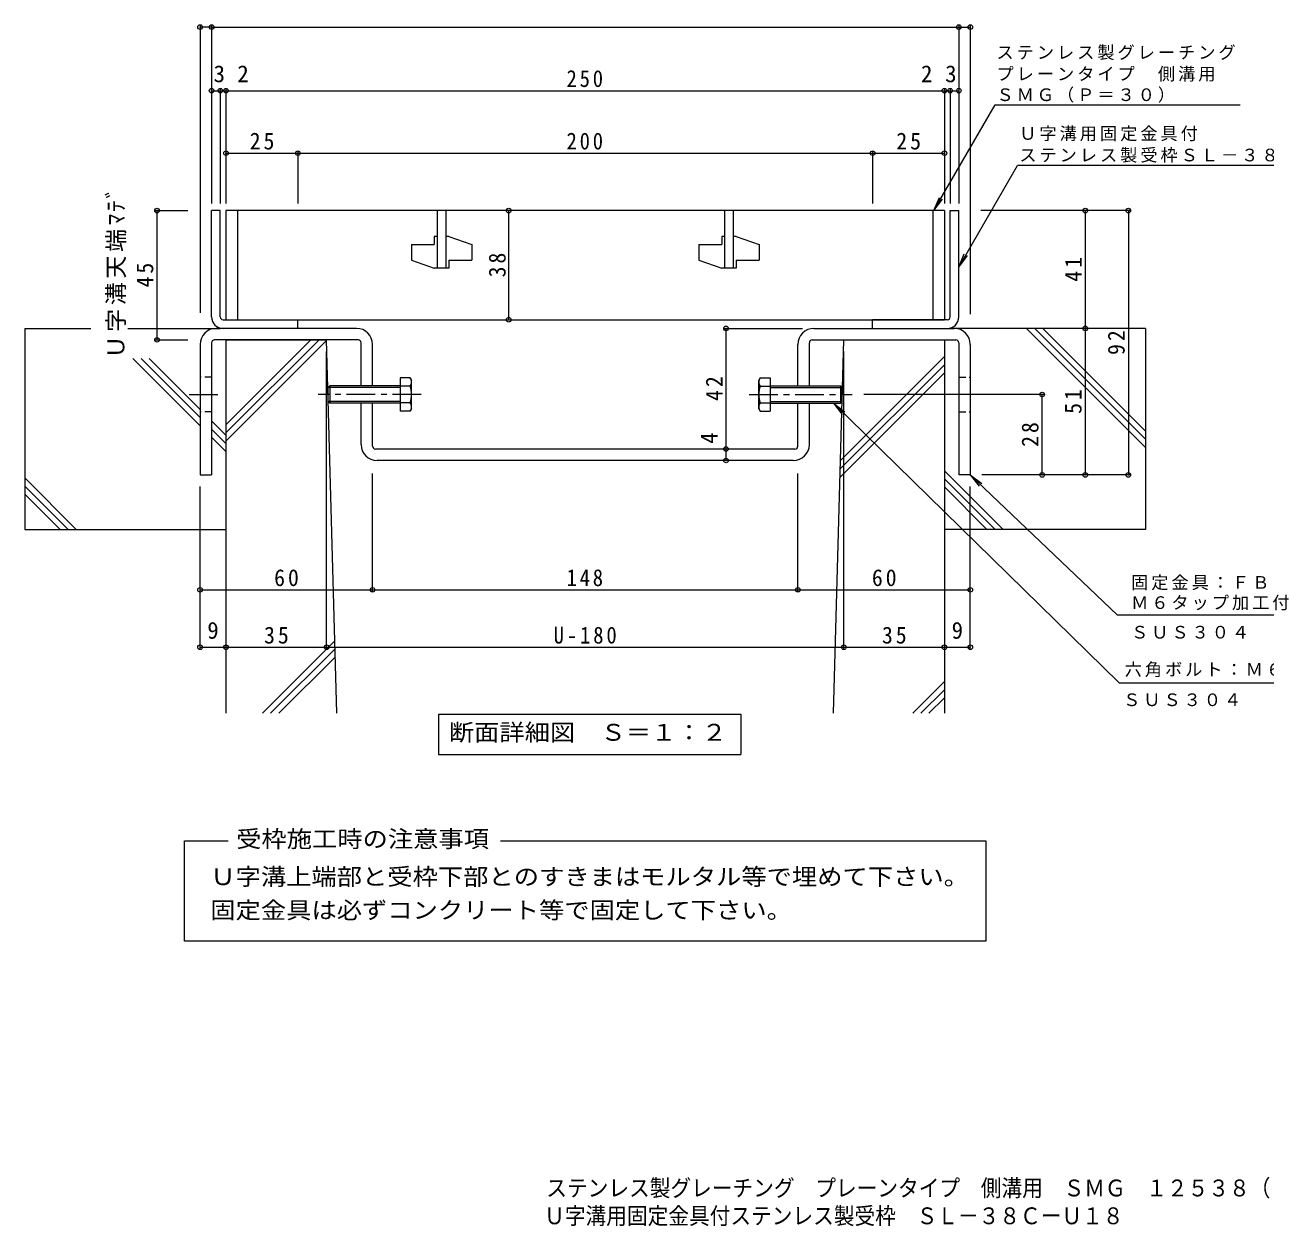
# Model space of a CAD drawing. Units: millimetres, scale not verified. Extents: x -271 to 412, y -387 to 295.
# Drawn here: x -270.6 to 161, y -387.3 to 30.9 of the extents above; entities that cross this region are included whole.
import ezdxf
from ezdxf.enums import TextEntityAlignment as Align

# ---------------------------------------------------------------- set-up
doc = ezdxf.new("R2010")
doc.units = ezdxf.units.MM
doc.header["$LTSCALE"] = 2
doc.header["$PDMODE"] = 32
doc.header["$PDSIZE"] = 1.6
doc.linetypes.add('CHAIN1', pattern=[8, 5, -1, 1, -1])
doc.linetypes.add('DASHED1', pattern=[1.8, 1.2, -0.6])
for name, color, linetype, lineweight in [('D-1', 2, 'Continuous', 9), ('D-2', 3, 'Continuous', 9), ('D-4', 7, 'Continuous', 9), ('D-5', 7, 'Continuous', 9), ('D-6', 6, 'Continuous', 9), ('D-8', 3, 'Continuous', 9), ('D-B', 2, 'Continuous', 9)]:
    doc.layers.add(name, color=color, linetype=linetype, lineweight=lineweight)
doc.layers.add('F-0_F-0ﾚｲﾔ', color=2, linetype='Continuous')
doc.styles.add('ＭＳ ゴシック', font='')
doc.styles.get('ＭＳ ゴシック').set_extended_font_data('MS Gothic')

msp = doc.modelspace()

# ---------------------------------------------------------------- linework, layer by layer
at = {"layer": 'D-1'}
for p, q in [((-205.618, -70.787), (-205.618, -33.787)), ((-202.618, -33.787), (-205.618, -33.787)), ((-202.618, -70.787), (-202.618, -33.787)), ((51.382, -70.787), (51.382, -33.787)), ((51.382, -33.787), (54.382, -33.787)), ((54.382, -70.787), (54.382, -33.787)), ((-201.618, -71.787), (-175.618, -71.787)), ((-175.618, -74.787), (-175.618, -71.787)), ((50.382, -71.787), (24.382, -71.787)), ((24.382, -74.787), (24.382, -71.787)), ((-201.618, -74.787), (-202.618, -74.787)), ((-175.618, -74.787), (-201.618, -74.787)), ((24.382, -74.787), (50.382, -74.787)), ((50.382, -74.787), (51.382, -74.787))]:
    msp.add_line(p, q, dxfattribs=at)
for centre, radius, start, end in [((-201.618, -70.787), 4, 180, 270), ((-201.618, -70.787), 1, 180, 270), ((50.382, -70.787), 1, 270, 0), ((50.382, -70.787), 4, 270, 0)]:
    msp.add_arc(centre, radius, start, end, dxfattribs=at)
at = {"layer": 'D-2'}
for p, q in [((49.382, -33.787), (-200.618, -33.787)), ((-196.618, -33.787), (-196.618, -71.787)), ((-127.118, -33.787), (-127.118, -53.787)), ((-124.118, -33.787), (-124.118, -53.787)), ((-27.118, -33.787), (-27.118, -53.787)), ((-24.118, -33.787), (-24.118, -53.787)), ((45.382, -33.787), (45.382, -71.787)), ((49.382, -33.787), (49.382, -71.787)), ((-128.118, -42.787), (-128.118, -45.537)), ((-127.118, -42.787), (-128.118, -42.787)), ((-123.118, -42.787), (-124.118, -42.787)), ((-123.118, -42.787), (-115.118, -45.537)), ((-28.118, -42.787), (-28.118, -45.537)), ((-27.118, -42.787), (-28.118, -42.787)), ((-23.118, -42.787), (-24.118, -42.787)), ((-23.118, -42.787), (-15.118, -45.537)), ((-136.118, -45.537), (-136.118, -51.037)), ((-136.118, -45.537), (-128.118, -45.537)), ((-115.118, -45.537), (-115.118, -51.037)), ((-36.118, -45.537), (-36.118, -51.037)), ((-36.118, -45.537), (-28.118, -45.537)), ((-15.118, -45.537), (-15.118, -51.037)), ((-136.118, -51.037), (-128.118, -53.787)), ((-123.118, -51.037), (-123.118, -53.787)), ((-123.118, -51.037), (-115.118, -51.037)), ((-36.118, -51.037), (-28.118, -53.787)), ((-23.118, -51.037), (-23.118, -53.787)), ((-23.118, -51.037), (-15.118, -51.037)), ((-123.118, -53.787), (-128.118, -53.787)), ((-23.118, -53.787), (-28.118, -53.787))]:
    msp.add_line(p, q, dxfattribs=at)
msp.add_lwpolyline([(-200.618, -33.787), (-200.618, -71.787), (49.382, -71.787)], dxfattribs=at)
at = {"layer": 'D-4'}
for p, q in [((-209.618, 30.703), (-209.618, -69.37)), ((-205.618, 30.703), (-205.618, -31.287)), ((54.382, 30.703), (54.382, -31.287)), ((58.382, 30.703), (58.382, -69.885)), ((-205.618, 30.103), (-209.618, 30.103)), ((-205.618, 30.103), (54.382, 30.103)), ((54.382, 30.103), (58.382, 30.103)), ((-202.618, 8.563), (-202.618, -31.287)), ((-200.618, 8.563), (-200.618, -31.287)), ((49.382, 8.563), (49.382, -31.287)), ((51.382, 8.563), (51.382, -31.287)), ((-175.618, -13.187), (-175.618, -31.287)), ((24.382, -13.187), (24.382, -31.287)), ((-225.218, -33.787), (-213.839, -33.787)), ((-224.618, -78.787), (-224.618, -33.787)), ((-102.232, -71.787), (-102.232, -33.787)), ((113.982, -33.787), (62.089, -33.787)), ((98.382, -33.787), (98.382, -74.787)), ((113.382, -33.787), (113.382, -125.787)), ((-27.218, -74.787), (-0.018, -74.787)), ((98.382, -74.787), (98.382, -125.787)), ((-225.218, -78.787), (-213.839, -78.787)), ((-165.618, -186.387), (-165.618, -82.787)), ((14.382, -186.387), (14.382, -82.787)), ((83.982, -97.788), (21.319, -97.788)), ((83.382, -125.787), (83.382, -97.788)), ((-149.618, -166.388), (-149.618, -125.306)), ((-1.618, -166.388), (-1.618, -125.306)), ((113.982, -125.787), (62.382, -125.787)), ((-209.618, -186.387), (-209.618, -129.787)), ((58.382, -186.387), (58.382, -129.787)), ((-165.618, -185.787), (14.382, -185.787))]:
    msp.add_line(p, q, dxfattribs=at)
for points in [[(-205.618, 7.963), (-202.618, 7.963), (-200.618, 7.963), (49.382, 7.963), (51.382, 7.963), (54.382, 7.963)], [(-200.618, -13.787), (-175.618, -13.787), (24.382, -13.787), (49.382, -13.787)], [(-26.618, -120.787), (-26.618, -116.787), (-26.618, -74.787)], [(-209.618, -165.788), (-149.618, -165.788), (-1.618, -165.788), (58.382, -165.788)], [(-209.618, -185.787), (-200.618, -185.787), (-165.618, -185.787)], [(14.382, -185.787), (49.382, -185.787), (58.382, -185.787)]]:
    msp.add_lwpolyline(points, dxfattribs=at)
for p in [(-209.618, 30.103), (-205.618, 30.103), (54.382, 30.103), (58.382, 30.103), (-205.618, 7.963), (-202.618, 7.963), (-200.618, 7.963), (49.382, 7.963), (51.382, 7.963), (54.382, 7.963), (-200.618, -13.787), (-175.618, -13.787), (24.382, -13.787), (49.382, -13.787), (-224.618, -33.787), (-102.232, -33.787), (98.382, -33.787), (113.382, -33.787), (-102.232, -71.787), (-26.618, -74.787), (98.382, -74.787), (-224.618, -78.787), (83.382, -97.788), (-26.618, -116.787), (-26.618, -120.787), (83.382, -125.787), (98.382, -125.787), (113.382, -125.787), (-209.618, -165.788), (-149.618, -165.788), (-1.618, -165.788), (58.382, -165.788), (-209.618, -185.787), (-200.618, -185.787), (-165.618, -185.787), (14.382, -185.787), (49.382, -185.787), (58.382, -185.787)]:
    msp.add_point(p, dxfattribs=at)
at = {"layer": 'D-5'}
for p, q in [((45.722, -33.787), (67.007, 3.08)), ((67.007, 3.08), (152.339, 3.08)), ((54.382, -53.433), (74.792, -18.081)), ((202.754, -18.081), (74.792, -18.081)), ((45.722, -33.787), (47.635, -29.168)), ((45.722, -33.787), (48.765, -29.82)), ((54.382, -53.433), (56.295, -48.813)), ((54.382, -53.433), (57.426, -49.466)), ((10.749, -100.788), (13.832, -104.725)), ((58.382, -125.787), (62.349, -128.831)), ((58.382, -125.787), (61.426, -129.754)), ((58.382, -125.787), (109.549, -174.609)), ((190.321, -174.609), (109.549, -174.609)), ((110.135, -198.22), (189.906, -198.22)), ((-126.688, -209.097), (-21.488, -209.097)), ((-126.688, -209.097), (-126.688, -223.097)), ((-21.488, -209.097), (-21.488, -223.097)), ((-126.688, -223.097), (-21.488, -223.097)), ((-215.076, -253.239), (-199.86, -253.239)), ((-215.076, -288.161), (-215.076, -253.239)), ((-105.146, -253.239), (63.84, -253.239)), ((63.84, -253.239), (63.84, -288.161)), ((63.84, -288.161), (-215.076, -288.161))]:
    msp.add_line(p, q, dxfattribs=at)
msp.add_lwpolyline([(110.135, -198.22), (10.749, -100.788), (14.746, -103.793)], dxfattribs=at)
at = {"layer": 'D-6'}
for p, q in [((-270.618, -74.787), (-270.618, -144.787)), ((-270.618, -74.787), (-247.642, -74.787)), ((-234.741, -74.787), (-202.618, -74.787)), ((119.382, -74.787), (51.382, -74.787)), ((77.954, -74.787), (119.382, -116.215)), ((80.782, -74.787), (119.382, -113.387)), ((83.61, -74.787), (119.382, -110.558)), ((119.382, -74.787), (119.382, -144.787)), ((-200.618, -78.787), (-165.618, -78.787)), ((-200.618, -78.787), (-200.618, -208.787)), ((-200.618, -111.175), (-168.231, -78.787)), ((-200.618, -108.346), (-171.059, -78.787)), ((-200.618, -114.003), (-165.612, -78.997)), ((-162.007, -208.787), (-165.618, -78.787)), ((10.771, -208.787), (14.382, -78.787)), ((14.382, -78.787), (49.382, -78.787)), ((49.382, -78.787), (49.382, -208.787)), ((-232.972, -85.318), (-209.618, -108.672)), ((-230.144, -85.318), (-209.618, -105.843)), ((-227.315, -85.318), (-209.618, -103.015)), ((13.215, -120.787), (49.382, -84.62)), ((13.054, -126.605), (49.382, -90.277)), ((13.134, -123.696), (49.382, -87.449)), ((-205.618, -107.015), (-200.618, -112.015)), ((-205.618, -109.843), (-200.618, -114.843)), ((-205.618, -112.672), (-200.618, -117.672)), ((49.382, -124.344), (69.825, -144.787)), ((-270.618, -126.868), (-252.699, -144.787)), ((49.382, -127.172), (66.997, -144.787)), ((-270.618, -129.696), (-255.527, -144.787)), ((-270.618, -132.525), (-258.356, -144.787)), ((49.382, -130), (64.168, -144.787)), ((-270.618, -144.787), (-200.618, -144.787)), ((119.382, -144.787), (49.382, -144.787)), ((-187.922, -208.787), (-162.707, -183.572)), ((-185.093, -208.787), (-162.631, -186.324)), ((-182.265, -208.787), (-162.555, -189.076)), ((38.352, -208.787), (49.382, -197.757)), ((41.181, -208.787), (49.382, -200.586)), ((44.009, -208.787), (49.382, -203.414))]:
    msp.add_line(p, q, dxfattribs=at)
at = {"layer": 'D-8'}
for p, q in [((-155.218, -74.787), (-204.018, -74.787)), ((3.982, -74.787), (52.782, -74.787)), ((-209.618, -80.387), (-209.618, -125.787)), ((-205.618, -79.787), (-205.618, -125.787)), ((-154.618, -78.787), (-204.618, -78.787)), ((-153.618, -94.787), (-153.618, -79.787)), ((-149.618, -94.787), (-149.618, -80.387)), ((-1.618, -94.787), (-1.618, -80.387)), ((2.382, -94.787), (2.382, -79.787)), ((3.382, -78.787), (53.382, -78.787)), ((54.382, -79.787), (54.382, -125.787)), ((58.382, -80.387), (58.382, -125.787)), ((-153.618, -115.187), (-153.618, -100.788)), ((-149.618, -115.787), (-149.618, -100.788)), ((-1.618, -115.787), (-1.618, -100.787)), ((2.382, -115.187), (2.382, -100.787)), ((-2.618, -116.787), (-148.618, -116.787)), ((-3.218, -120.787), (-148.018, -120.787)), ((-209.618, -125.787), (-205.618, -125.787)), ((58.382, -125.787), (54.382, -125.787))]:
    msp.add_line(p, q, dxfattribs=at)
at = {"layer": 'D-8', "linetype": 'DASHED1'}
for p, q in [((-205.618, -91.787), (-209.618, -91.787)), ((-149.618, -94.787), (-153.618, -94.787)), ((-1.618, -94.787), (2.382, -94.787)), ((54.382, -91.787), (58.382, -91.787)), ((-149.618, -100.787), (-153.618, -100.787)), ((-1.618, -100.787), (2.382, -100.787)), ((-205.618, -103.787), (-209.618, -103.787)), ((54.382, -103.787), (58.382, -103.787))]:
    msp.add_line(p, q, dxfattribs=at)
at = {"layer": 'D-8', "linetype": 'CHAIN1'}
msp.add_line((-213.436, -97.787), (-202.934, -97.787), dxfattribs=at)
at = {"layer": 'D-8'}
for centre, radius, start, end in [((-204.018, -80.387), 5.6, 90, 180), ((-155.218, -80.387), 5.6, 0, 90), ((3.982, -80.387), 5.6, 90, 180), ((52.782, -80.387), 5.6, 0, 90), ((-204.618, -79.787), 1, 90, 180), ((-154.618, -79.787), 1, 0, 90), ((3.382, -79.787), 1, 90, 180), ((53.382, -79.787), 1, 0, 90), ((-148.018, -115.187), 5.6, 180, 270), ((-148.618, -115.787), 1, 180, 270), ((-3.218, -115.187), 5.6, 270, 0), ((-2.618, -115.787), 1, 270, 0)]:
    msp.add_arc(centre, radius, start, end, dxfattribs=at)
at = {"layer": 'D-B'}
for p, q in [((-165.022, -95.33), (-164.481, -94.788)), ((-164.481, -94.788), (-164.481, -100.788)), ((-140.022, -94.788), (-164.481, -94.788)), ((-140.022, -92.015), (-140.022, -103.562)), ((-136.469, -92.015), (-140.022, -92.015)), ((-136.469, -94.902), (-140.022, -94.902)), ((-136.469, -92.015), (-136.022, -92.788)), ((-136.022, -102.788), (-136.022, -92.788)), ((-14.767, -92.015), (-15.214, -92.788)), ((-15.214, -102.788), (-15.214, -92.788)), ((-14.767, -92.015), (-11.214, -92.015)), ((-14.767, -94.902), (-11.214, -94.902)), ((-11.214, -92.015), (-11.214, -103.562)), ((-11.214, -94.788), (13.245, -94.788)), ((13.245, -94.788), (13.245, -100.788)), ((13.786, -95.33), (13.245, -94.788)), ((-165.022, -100.247), (-165.022, -95.33)), ((-140.022, -95.33), (-165.022, -95.33)), ((-11.214, -95.33), (13.786, -95.33)), ((13.786, -100.247), (13.786, -95.33)), ((-165.022, -100.247), (-164.481, -100.788)), ((-140.022, -100.247), (-165.022, -100.247)), ((-140.022, -100.788), (-164.481, -100.788)), ((-136.469, -100.675), (-140.022, -100.675)), ((-136.469, -103.562), (-140.022, -103.562)), ((-136.022, -102.788), (-136.469, -103.562)), ((-15.214, -102.788), (-14.767, -103.562)), ((-14.767, -100.675), (-11.214, -100.675)), ((-14.767, -103.562), (-11.214, -103.562)), ((-11.214, -100.247), (13.786, -100.247)), ((-11.214, -100.788), (13.245, -100.788)), ((13.786, -100.247), (13.245, -100.788))]:
    msp.add_line(p, q, dxfattribs=at)
at = {"layer": 'D-B', "linetype": 'CHAIN1'}
for p, q in [((-132.661, -97.788), (-168.555, -97.788)), ((-18.575, -97.788), (17.319, -97.788))]:
    msp.add_line(p, q, dxfattribs=at)
at = {"layer": 'D-B'}
for centre, radius, start, end in [((-139.42, -93.719), 3.408, 4.38425, 29.99998), ((-138.869, -93.368), 2.848, 327.42444, 358.1913), ((-145.576, -97.788), 9.553, 342.41203, 17.58795), ((-11.816, -93.719), 3.408, 150, 175.61575), ((-12.367, -93.368), 2.848, 181.80869, 212.57555), ((-5.66, -97.788), 9.553, 162.41203, 197.58795), ((-138.869, -102.208), 2.848, 1.80869, 32.57555), ((-139.42, -101.858), 3.408, 329.99998, 355.61574), ((-11.816, -101.858), 3.408, 184.38426, 210), ((-12.367, -102.208), 2.848, 147.42445, 178.19131)]:
    msp.add_arc(centre, radius, start, end, dxfattribs=at)

# ---------------------------------------------------------------- texts
at = {"layer": 'D-4', "color": 2, "style": 'ＭＳ ゴシック'}
for s, p in [('3', (-204.949, 9.163)), ('2', (-196.682, 9.163)), ('2', (41.217, 9.163)), ('3', (49.621, 9.163)), ('9', (-207.118, -184.587)), ('9', (51.882, -184.587))]:
    msp.add_text(s, height=5.865, dxfattribs=at).set_placement(p, align=Align.BOTTOM_LEFT)
msp.add_text('4', height=5.865, rotation=90, dxfattribs=at).set_placement((-27.818, -114.959), align=Align.BOTTOM_LEFT)
at = {"layer": 'D-4', "color": 2, "char_height": 5.865, "attachment_point": 7, "style": 'ＭＳ ゴシック'}
for s, insert in [('\\T1.27;\\W0.9;250', (-82.118, 9.163)), ('\\T1.27;\\W0.95;25', (-192.368, -12.587)), ('\\T1.27;\\W0.9;200', (-82.118, -12.587)), ('\\T1.27;\\W0.95;25', (32.632, -12.587)), ('\\T1.27;\\W0.95;60', (-183.868, -164.588)), ('\\T1.27;\\W0.9;148', (-82.118, -164.588)), ('\\T1.27;\\W0.95;60', (24.132, -164.588)), ('\\T1.27;\\W0.95;35', (-187.368, -184.587)), ('\\T1.28;\\W0.9;U-180', (-86.618, -184.587)), ('\\T1.27;\\W0.95;35', (27.632, -184.587))]:
    msp.add_mtext(s, dxfattribs=dict(at, insert=insert))
at = {"layer": 'D-4', "color": 2, "char_height": 5.865, "attachment_point": 7, "rotation": 90, "style": 'ＭＳ ゴシック'}
for s, insert in [('\\T1.16;Ｕ字溝天端ﾏﾃﾞ', (-235.322, -85.287)), ('\\T1.27;\\W0.95;38', (-103.232, -57.037)), ('\\T1.27;\\W0.95;41', (97.182, -58.537)), ('\\T1.27;\\W0.95;45', (-225.818, -60.537)), ('\\T1.27;\\W0.95;92', (112.182, -84.037)), ('\\T1.27;\\W0.95;42', (-27.818, -100.037)), ('\\T1.27;\\W0.95;51', (97.182, -104.537)), ('\\T1.27;\\W0.95;28', (82.182, -116.038))]:
    msp.add_mtext(s, dxfattribs=dict(at, insert=insert))
at = {"layer": 'D-5', "color": 2, "style": 'ＭＳ ゴシック', "width": 1.1}
for s, p in [('断面詳細図\u3000Ｓ＝１：２', (-123.088, -220.097)), ('受枠施工時の注意事項', (-197.082, -257.208)), ('Ｕ字溝上端部と受枠下部とのすきまはモルタル等で埋めて下さい。', (-206.082, -270.348)), ('固定金具は必ずコンクリート等で固定して下さい。', (-206.082, -282.009))]:
    msp.add_text(s, height=5.865, dxfattribs=at).set_placement(p, align=Align.BOTTOM_LEFT)
at = {"layer": 'D-5', "char_height": 4.399, "attachment_point": 7, "style": 'ＭＳ ゴシック'}
for s, insert in [('\\T1.17;ステンレス製グレーチング', (67.488, 18.605)), ('\\T1.17;プレーンタイプ\u3000側溝用', (67.488, 11.112)), ('\\T1.17;ＳＭＧ（Ｐ＝３０）', (67.488, 3.784)), ('\\T1.17;Ｕ字溝用固定金具付', (75.415, -9.639)), ('\\T1.17;ステンレス製受枠ＳＬ－３８Ｃ－Ｕ１８', (75.415, -17.129)), ('\\T1.17;固定金具：ＦＢ４×３２', (114.321, -165.942)), ('\\T1.17;Ｍ６タップ加工付', (114.321, -172.942)), ('\\T1.17;ＳＵＳ３０４', (114.321, -182.829)), ('\\T1.17;六角ボルト：Ｍ６×２５', (112.084, -196.22)), ('\\T1.17;ＳＵＳ３０４', (111.563, -206.353))]:
    msp.add_mtext(s, dxfattribs=dict(at, insert=insert))
at = {"layer": 'F-0_F-0ﾚｲﾔ', "style": 'ＭＳ ゴシック', "width": 0.9}
for s, p in [('ステンレス製グレーチング\u3000プレーンタイプ\u3000側溝用\u3000ＳＭＧ\u3000１２５３８（Ｐ＝３０）', (-89.164, -378.728)), ('Ｕ字溝用固定金具付ステンレス製受枠\u3000ＳＬ－３８ＣーＵ１８', (-89.9, -388.42))]:
    msp.add_text(s, height=5.865, dxfattribs=at).set_placement(p, align=Align.BOTTOM_LEFT)

doc.saveas('drawing.dxf')
